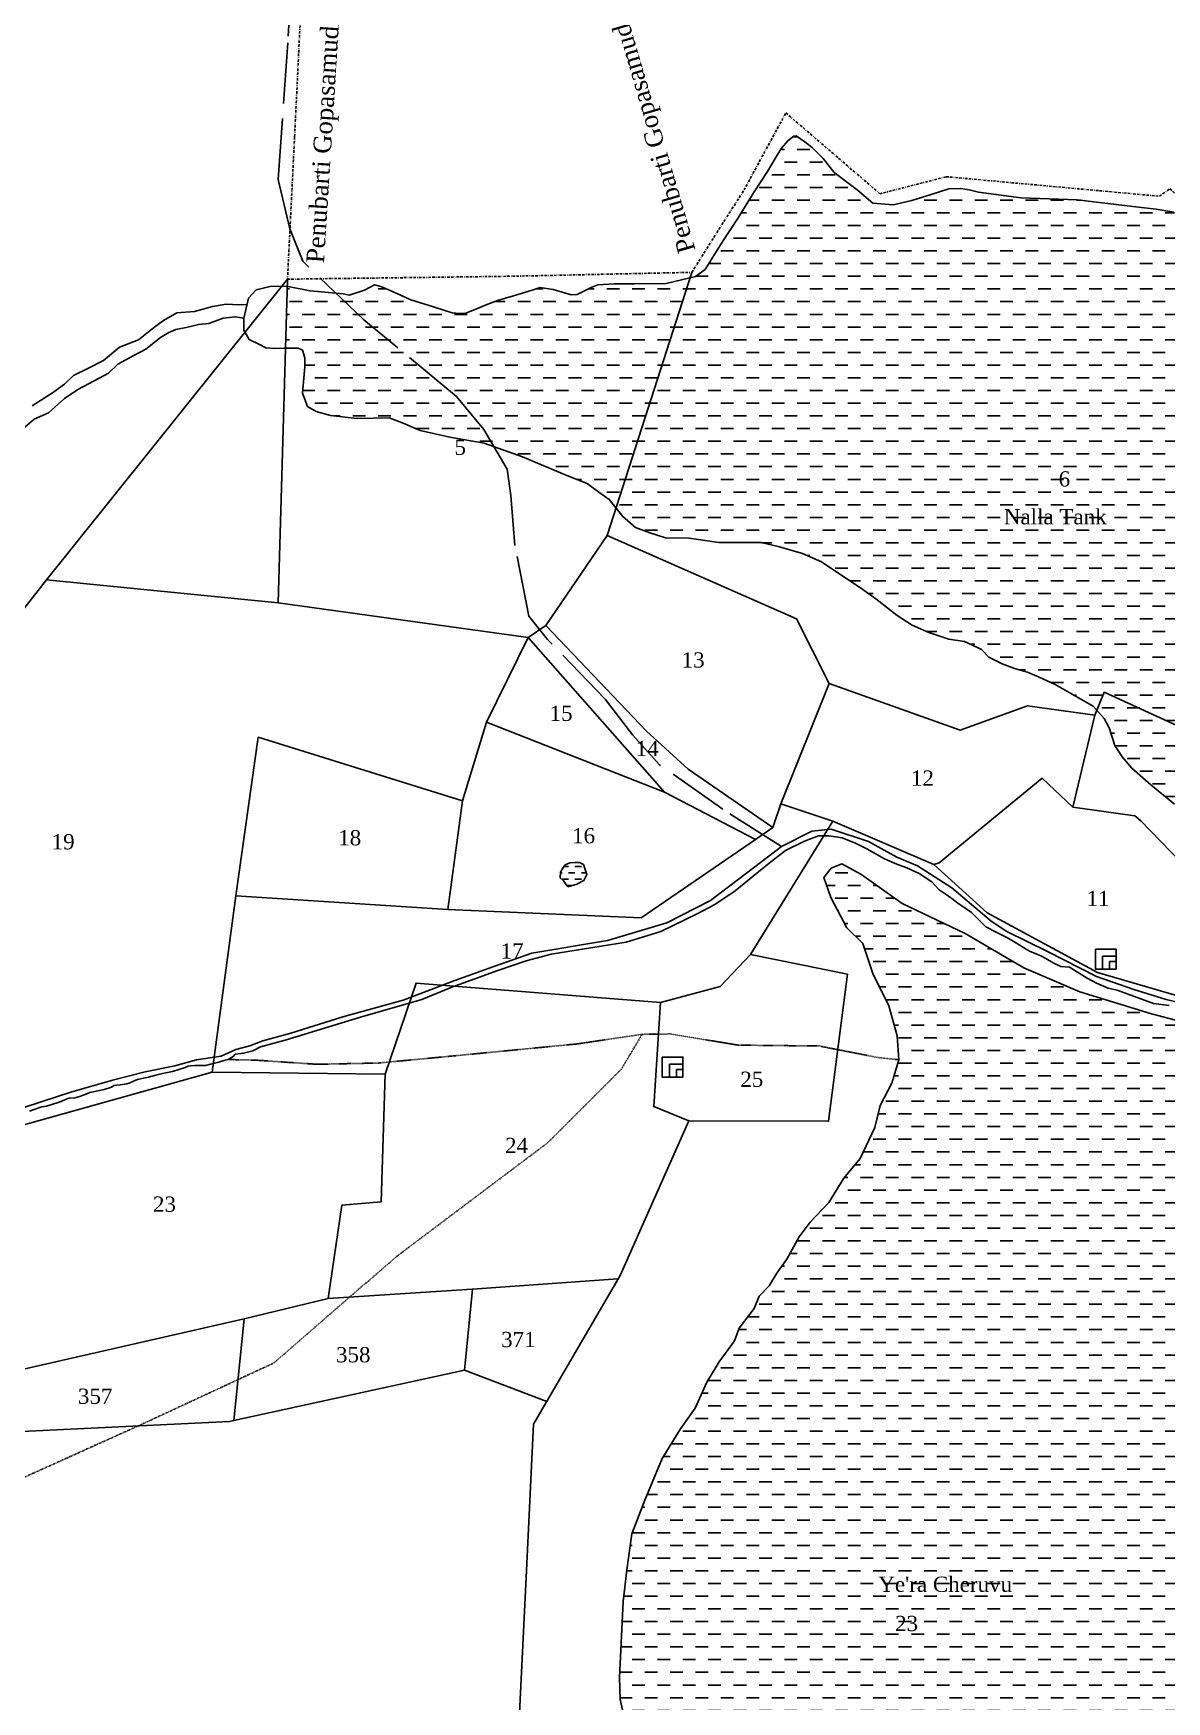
# Model space of a CAD drawing. Header units: millimetres. Extents: x -198 to 1953, y -1438 to 736.
# Drawn here: x 279.6 to 502.8, y -720.8 to -392.1 of the extents above; entities that cross this region are included whole.
import ezdxf

# ---------------------------------------------------------------- set-up
doc = ezdxf.new("R2010")
doc.units = ezdxf.units.MM
doc.header["$MEASUREMENT"] = 0
for name, pattern in [('ACAD_ISO02W100', [15, 12, -3]), ('ACAD_ISO07W100', [3, 0, -3]), ('BORDER', [1.75, 0.5, -0.25, 0.5, -0.25, 0, -0.25])]:
    doc.linetypes.add(name, pattern=pattern)
for name, color, linetype in [('CARTTRACK', 30, 'ACAD_ISO02W100'), ('NALA', 4, 'Continuous'), ('SQUAREWELL', 5, 'Continuous'), ('SURVEY_BND', 7, 'Continuous'), ('SURVEY_NO', 7, 'Continuous'), ('WATER_BODY', 4, 'Continuous')]:
    doc.layers.add(name, color=color, linetype=linetype)
for name, color, linetype, lineweight in [('FOOTPATH', 150, 'ACAD_ISO07W100', 30), ('ROAD', 1, 'Continuous', 25), ('VILL_BOUNDARY', 6, 'BORDER', 30)]:
    doc.layers.add(name, color=color, linetype=linetype, lineweight=lineweight)
doc.styles.get("Standard").update_dxf_attribs({"font": 'TIMES.TTF'})

msp = doc.modelspace()

# ---------------------------------------------------------------- hatches: boundary and pattern name
at = {"layer": 'WATER_BODY'}
h = msp.add_hatch(dxfattribs=at)
h.set_pattern_fill('DASH', color=256, scale=20, style=0)
h.paths.add_polyline_path([(575.25, -481.31), (574.92, -478.43), (573.2, -474.06), (568.43, -469.41), (562.56, -465.76), (552.78, -461.53), (543.52, -458.32), (535.93, -454.83), (530.78, -452.34), (523.89, -445.04), (513.97, -435.69), (506.46, -428.9), (504.18, -427.4), (500.75, -426.8), (496.15, -426.24), (485.18, -424.91), (474.15, -424.53), (465.75, -423.42), (463.86, -422.98), (462.26, -422.7), (459.87, -422.76), (456.38, -423.92), (452.61, -425.08), (448.9, -425.91), (444.91, -425.58), (441.86, -422.98), (437.32, -419.55), (435.16, -416.78), (433, -414.67), (431.55, -413.51), (429.84, -412.35), (429.34, -412.4), (428.17, -413.29), (426.95, -414.73), (425.85, -416.5), (424.18, -419.38), (421.52, -423.36), (418.39, -428.51), (415.27, -433.25), (411.88, -438.65), (409.97, -440.04), (408.9, -440.29), (394.34, -485.65), (395.66, -487.31), (398.19, -489.49), (400.99, -490.56), (404.11, -491.53), (408.72, -491.6), (414.61, -492.43), (422.94, -492.47), (426.55, -493.31), (431.05, -494.59), (434.83, -496.28), (439.38, -499.32), (442.26, -501.26), (445.48, -503.51), (449.68, -506.83), (452.66, -508.7), (455.95, -510.15), (459.86, -511.47), (462.94, -511.94), (464.57, -512.63), (466.33, -513.53), (467.75, -515.02), (470.39, -516.33), (472.81, -517.23), (475.41, -517.96), (477.66, -518.96), (480.82, -520.38), (485.89, -523.28), (488.31, -524.7), (489.05, -525.51), (490.5, -521.93), (518.95, -535.02), (537.76, -544.69), (541.28, -550.63), (542.82, -550.63), (544.24, -550.63), (545.97, -550.63), (548.15, -550.32), (550.27, -550.04), (553.54, -550.21), (555.07, -550.21), (557.94, -550.73), (559.88, -550.49), (562.93, -550.24), (562.45, -542.15), (562.39, -532.08), (561.62, -521.91), (562.67, -515.21), (566.34, -506.1), (570.16, -497.97), (572.99, -490.83)])
h.paths.add_polyline_path([(548.07, -529.07), (549.51, -529), (550.79, -531.52), (550.54, -533.63), (546.65, -533.21), (547.08, -531.38), (546.46, -531.35)], flags=16)
h.paths.add_polyline_path([(490.5, -521.93), (489.05, -525.51), (490.46, -527.09), (491.47, -528.92), (492.61, -532.42), (494.03, -534.67), (495.91, -536.91), (499.65, -540.2), (504.33, -544), (507.86, -546.12), (510.88, -547.36), (513.64, -547.86), (515.75, -548.55), (518.7, -548.9), (520.47, -549), (521.92, -549), (524.14, -549.04), (525.56, -548.73), (526.46, -548.55), (529.86, -548.45), (531.83, -548.45), (532.56, -548.86), (534.64, -549.49), (536.51, -549.49), (538.21, -550.14), (539.66, -550.63), (541.28, -550.63), (537.76, -544.69), (518.95, -535.02)], flags=17)
h.paths.add_polyline_path([(408.9, -440.29), (404.24, -441.4), (397.9, -441.5), (393.95, -441.5), (390.76, -441.67), (389.44, -442.19), (386.67, -443.58), (385.53, -443.68), (381.96, -442.61), (379.4, -442.19), (377.81, -442.75), (374.17, -443.82), (370.98, -444.79), (368.76, -445.62), (366.72, -446.48), (364.74, -447.25), (363.53, -447.35), (362.04, -447.21), (358.4, -446.03), (353.93, -444.65), (349.88, -442.82), (348.04, -442.02), (346.76, -441.71), (344.82, -442.75), (341.8, -443.75), (340.59, -443.44), (339.17, -443.32), (344.67, -448.6), (362.92, -463.65), (368.27, -470.21), (370.24, -473.53), (375.92, -475.55), (384.62, -479.25), (388.66, -480.83), (390.94, -482.5), (392.99, -483.95), (394.34, -485.65)])
h.paths.add_polyline_path([(344.67, -448.6), (339.17, -443.32), (334.08, -442.89), (329.78, -441.99), (329.58, -441.99), (329.23, -454.17), (331.74, -454.17), (332.57, -454.55), (333.06, -456.04), (333.06, -457.84), (332.78, -460.78), (332.61, -463.03), (333.54, -465.66), (335.27, -466.63), (338.08, -467.42), (343.38, -467.98), (349.67, -467.89), (352.44, -468.92), (355.77, -470.38), (361.63, -471.69), (368.33, -472.85), (370.24, -473.53), (368.27, -470.21), (362.92, -463.65)])
h.paths.add_polyline_path([(469.88, -489.68), (491.33, -489.68), (491.33, -485), (469.88, -485)], flags=24)
h.paths.add_polyline_path([(480.75, -482.23), (484.49, -482.23), (484.49, -477.66), (480.75, -477.66)], flags=24)
h.paths.add_polyline_path([(509.95, -546.29), (515.91, -546.29), (515.91, -541.72), (509.95, -541.72)], flags=24)
h = msp.add_hatch(dxfattribs=at)
h.set_pattern_fill('DASH', color=256, scale=40, style=0)
h.paths.add_polyline_path([(388.61, -557.81), (387.91, -555.84), (387.16, -555.45), (386.28, -555.45), (385.25, -555.51), (384.34, -555.93), (383.83, -556.57), (383.38, -557.41), (383.32, -558.47), (383.98, -559.11), (384.83, -560.25), (386.61, -559.71), (388, -559.05)])
h = msp.add_hatch(dxfattribs=at)
h.set_pattern_fill('DASH', color=256, scale=10, style=0)
h.paths.add_polyline_path([(388.61, -557.81), (387.91, -555.84), (387.16, -555.45), (386.28, -555.45), (385.25, -555.51), (384.34, -555.93), (383.83, -556.57), (383.38, -557.41), (383.32, -558.47), (383.98, -559.11), (384.83, -560.25), (386.61, -559.71), (388, -559.05)])
h = msp.add_hatch(dxfattribs=at)
h.set_pattern_fill('DASH', color=256, scale=20, style=0)
h.paths.add_polyline_path([(519.17, -634.85), (521.6, -630.67), (524.88, -627.79), (525.33, -625.13), (525.05, -614.75), (522.51, -596.45), (518.77, -591.14), (511.47, -588.37), (499.82, -585.27), (485.71, -580.96), (474.68, -576.21), (463.09, -569.43), (450.67, -563.53), (442.53, -557.77), (438.78, -555.76), (436.73, -556.61), (435.28, -558.46), (436.65, -562.39), (439.79, -568.34), (442.97, -571.42), (444.94, -577.33), (448.08, -583.68), (449.69, -589.62), (450.01, -594.32), (448.65, -598.94), (446.39, -603.36), (445.3, -607.65), (442.4, -613.8), (439.18, -617.66), (436.24, -622.45), (432.54, -626.31), (430.41, -629.24), (427.99, -633.61), (425.98, -636.38), (424.49, -638.87), (422.52, -640.88), (421.52, -643.33), (418.57, -647.18), (417.65, -649.67), (414.63, -653.85), (412.21, -657.84), (409.92, -662.98), (407.06, -667.02), (403.44, -672.86), (400.02, -681.06), (397.44, -687.75), (396.48, -694.83), (395.73, -701.08), (395.05, -715.99), (395.16, -720.34), (396.88, -727.83), (396.88, -731.46), (396.19, -745.54), (396.08, -766.8), (395.45, -772.47), (395.68, -781.37), (395.05, -794.3), (394.07, -803.43), (391.33, -818.02), (389.66, -825.74), (389.04, -829.79), (389.84, -832.65), (390.87, -834.48), (392.48, -835.34), (393.96, -836.66), (396.77, -838.43), (397.92, -838.6), (401.01, -841.52), (404.79, -843.81), (414.84, -842.68), (443.49, -836.5), (465.61, -832.84), (477.88, -830.89), (492.36, -826.96), (500.96, -822.61), (503.94, -818.15), (508.98, -806.59), (517.14, -789.92), (527.46, -765.87), (533.66, -752.86), (531.34, -726.35), (529.46, -712.85), (525.84, -697.29), (524.54, -686.38), (523.75, -676.97), (523.3, -672.9), (521.21, -663.92), (519.62, -655.9)])
h.paths.add_polyline_path([(448.54, -707.68), (454.49, -707.68), (454.49, -703.11), (448.54, -703.11)], flags=24)
h.paths.add_polyline_path([(445.2, -700), (472.54, -700), (472.54, -695.29), (445.2, -695.29)], flags=24)

# ---------------------------------------------------------------- linework, layer by layer
at = {"layer": 'CARTTRACK'}
msp.add_lwpolyline([(426.9, -552.29), (415.39, -544.99), (402.91, -536.25), (397.64, -530.4), (392.2, -523.27), (380.86, -511.53), (377.19, -506.96), (374.43, -493.03), (373.62, -483.17), (372.89, -477.98), (368.27, -470.21), (362.92, -463.65), (344.67, -448.6), (332.64, -437.05), (330.11, -430.67), (327.81, -420.92), (329.77, -392.68), (330.98, -370.81)], dxfattribs=at)
at = {"layer": 'FOOTPATH', "ltscale": 0.002}
for points in [[(-117.27, -774.42), (-107.93, -775.3), (-103.83, -774.44), (-95.36, -770.08), (-60.35, -763.15), (-28.21, -756.46), (5.9, -748.23), (43.52, -741.03), (103.45, -731.22), (127.07, -727.04), (165.59, -715.63), (214.69, -702.14), (244.24, -691.7), (301.1, -666.06), (326.97, -654.05), (351.02, -633.15), (380.89, -610.67), (395.39, -596.19), (399.45, -589.33)], [(450.01, -594.32), (445.99, -593.91), (434.35, -591.62), (418.37, -591.45), (405.03, -589.25), (399.45, -589.33), (386.67, -591.21), (361.35, -593.67), (347.5, -594.98), (335.33, -595.22), (323.37, -594.41), (317.94, -594.28)]]:
    msp.add_lwpolyline(points, dxfattribs=at)
at = {"layer": 'NALA'}
for points in [[(279.36, -465.49), (283.31, -462.95), (285.69, -461.27), (287.49, -459.57), (290.29, -458.14), (293.37, -456.62), (296.53, -453.95), (300.25, -452.49), (303.22, -450.13), (305.22, -448.74), (307.85, -447.22), (311.3, -446.94), (314.85, -445.94), (317.52, -445.51), (320.02, -445.61), (321.66, -445.58)], [(321.05, -448.26), (319.33, -447.97), (316.95, -448.24), (314.12, -449.28), (312.11, -449.52), (310.02, -450), (307.66, -450.5), (306.27, -451.04), (304.64, -452.07), (301.75, -454.36), (299.34, -455.61), (296.22, -457.29), (294.36, -459.08), (291.56, -460.61), (288.31, -462.31), (285.68, -464.08), (282.52, -466.89), (279.71, -468.13), (277.9, -469.75)]]:
    msp.add_lwpolyline(points, dxfattribs=at)
at = {"layer": 'ROAD'}
for points in [[(274.85, -604.66), (287.14, -600.67), (295.45, -598.27), (301.61, -596.72), (307.41, -595.51), (311.68, -594.34), (316.54, -593.64), (319.46, -592.33), (322.21, -591.61), (324.79, -590.6), (330.31, -589.1), (340.54, -585.85), (352.39, -582.62), (362.59, -578.7), (370.26, -575.98), (377.73, -573.31), (392.66, -570.87), (404.36, -567.33), (412.94, -562.93), (421.65, -556.36), (426.9, -552.29), (432.93, -549.33), (436.69, -548.88), (444.08, -551.36), (449.64, -554.45), (453.7, -556.15), (460.46, -560.49), (468.2, -567.05), (471.28, -569.07), (479.35, -572.98), (488.99, -577.91), (496.34, -580.51), (502.7, -582.44), (508.51, -583.81)], [(503.31, -583.65), (500.18, -583.23), (495.01, -581.36), (493.01, -580.61), (491.29, -580.23), (489, -579.23), (487.12, -578.26), (483.68, -576.11), (481.97, -575.98), (480.42, -575.21), (479, -574.37), (478.03, -573.85), (476.74, -573.34), (475.93, -572.98), (475.12, -572.56), (473.21, -571.37), (471.47, -570.3), (469.24, -569.17), (467.2, -568.14), (464.35, -565.31), (463.12, -564.44), (461.63, -563.5), (460.5, -562.56), (459.18, -561.66), (457.98, -560.85), (456.56, -559.3), (454.07, -557.66), (451.58, -556.53), (449.64, -555.79), (447.22, -554.78), (443.71, -552.79), (441.61, -551.72), (438.86, -550.6), (436.24, -550.24), (434.21, -550.24), (431.46, -551.24), (427.74, -553.08), (424.51, -555.63), (422.08, -557.59), (417.81, -561.04), (413.81, -563.78), (410.32, -565.56), (403.16, -569.06), (396.31, -571.2), (388.13, -572.49), (381.57, -573.52), (376.61, -574.82), (371.05, -576.76), (362, -580.02), (356.07, -582.45), (343.98, -585.93), (329.19, -590.47), (324.34, -591.8), (322.82, -592.57), (320.98, -593.06), (319.33, -593.25), (318.91, -593.67), (317.94, -594.28), (317.36, -594.44), (316.32, -594.77), (314.48, -595.19), (313.48, -595.44), (312.7, -595.44), (311.38, -595.44), (310.51, -595.54), (310.09, -595.61), (309.47, -595.83), (306.95, -596.62), (305.01, -597.04), (303.68, -597.39), (302.26, -597.78), (300.94, -598.04), (300.06, -598.23), (299.29, -598.52), (298.45, -598.91), (297.96, -599.1), (296.64, -599.27), (295.41, -599.43), (294.96, -599.72), (293.5, -600.17), (290.72, -600.81), (289.75, -601.2), (288.69, -601.59), (287.75, -601.85), (286.59, -601.88), (285.91, -602.14), (284.97, -602.56), (284.45, -602.72), (283.19, -603.17), (282.16, -603.46), (281.22, -603.62), (280.67, -603.82), (278.78, -604.48)]]:
    msp.add_lwpolyline(points, dxfattribs=at)
at = {"layer": 'SQUAREWELL'}
for points in [[(488.76, -572.53), (492.82, -572.53), (492.82, -576.48), (488.76, -576.48)], [(490.18, -573.9), (492.82, -573.9), (492.82, -576.48), (490.18, -576.48)], [(491.56, -574.95), (492.82, -574.95), (492.82, -576.48), (491.56, -576.48)], [(403.44, -593.81), (407.5, -593.81), (407.5, -597.76), (403.44, -597.76)], [(404.86, -595.18), (407.5, -595.18), (407.5, -597.76), (404.86, -597.76)], [(406.24, -596.22), (407.5, -596.22), (407.5, -597.76), (406.24, -597.76)]]:
    msp.add_lwpolyline(points, close=True, dxfattribs=at)
at = {"layer": 'SURVEY_BND'}
for points in [[(392.61, -491.05), (409.24, -439.22)], [(327.79, -504.33), (282.17, -499.78), (329.62, -440.57)], [(377.06, -511.17), (327.79, -504.33), (329.62, -440.57)], [(436.31, -520.19), (429.91, -507.45), (392.61, -491.05), (380.48, -508.81), (400.36, -529.62), (408.57, -537.12), (425.21, -548.57), (426.82, -543.92)], [(282.17, -499.78), (220.55, -578.51), (215.47, -606.82), (221.01, -608.51), (266.61, -610.26), (314.78, -596.8), (319.47, -562.04)], [(425.21, -548.57), (421.79, -550.97), (403.87, -541.65), (377.06, -511.17), (380.48, -508.81)], [(377.06, -511.17), (368.85, -527.85), (403.87, -541.65)], [(437.06, -547.36), (426.82, -543.92), (436.31, -520.19), (462.13, -529.4), (475.37, -524.6), (488.66, -526.46)], [(542.88, -553.31), (537.76, -544.69), (518.95, -535.02), (490.5, -521.93), (488.66, -526.46), (484.34, -544.57), (496.52, -546.29), (497.73, -547.26), (507.51, -557.41), (518.5, -560.51)], [(421.79, -550.97), (399.27, -566.38), (361.23, -564.71), (364.12, -543.3), (368.85, -527.85)], [(364.12, -543.3), (323.88, -530.81), (319.47, -562.04), (361.23, -564.71)], [(484.34, -544.57), (478.28, -538.89), (457.96, -555.55), (456.96, -555.84)], [(381.03, -851.91), (378.44, -826.07), (371.95, -790.99), (374.73, -735.09), (376.68, -694.93), (378.08, -666.14), (395.13, -636.8), (408.67, -606.35), (436.19, -606.44), (439.92, -577.48), (420.83, -573.6), (437.06, -547.36), (456.96, -555.84), (467.41, -565.36), (489.19, -577.12), (515.75, -584.88), (528.59, -587.53)], [(314.78, -596.8), (348.89, -597.19), (354.96, -579.23), (403.1, -583.07), (414.86, -579.91), (420.83, -573.6)], [(403.1, -583.07), (401.77, -603.56), (408.67, -606.35)], [(348.89, -597.19), (348.06, -622.32), (340.36, -622.95), (337.61, -641.35), (366.97, -639.47), (394.72, -637.51)], [(366.04, -639.53), (364.49, -655.47), (380.68, -661.67)], [(364.49, -655.47), (319.04, -665.38), (321.09, -645.38), (337.61, -641.35)], [(321.09, -645.38), (265.49, -658.01), (265.02, -668.13), (318.18, -665.62), (319.04, -665.38)]]:
    msp.add_lwpolyline(points, dxfattribs=at)
at = {"layer": 'VILL_BOUNDARY'}
msp.add_lwpolyline([(333.03, -371.37), (331.02, -412.58), (329.62, -440.57), (373.96, -439.99), (409.24, -439.22), (419.54, -422.99), (427.79, -407.82), (446.3, -423.73), (459.36, -420.38), (501.39, -424.23), (503.41, -422.76), (529.78, -446.65), (542.71, -452.32), (547.57, -440.35), (539.4, -422.61), (520.09, -414.16), (519.95, -387.74)], dxfattribs=at)
at = {"layer": 'WATER_BODY'}
for points in [[(504.33, -544), (499.65, -540.2), (495.91, -536.91), (494.03, -534.67), (492.61, -532.42), (491.47, -528.92), (490.46, -527.09), (488.31, -524.7), (485.89, -523.28), (480.82, -520.38), (477.66, -518.96), (475.41, -517.96), (472.81, -517.23), (470.39, -516.33), (467.75, -515.02), (466.33, -513.53), (464.57, -512.63), (462.94, -511.94), (459.86, -511.47), (455.95, -510.15), (452.66, -508.7), (449.68, -506.83), (445.48, -503.51), (442.26, -501.26), (439.38, -499.32), (434.83, -496.28), (431.05, -494.59), (426.55, -493.31), (422.94, -492.47), (414.61, -492.43), (408.72, -491.6), (404.11, -491.53), (400.99, -490.56), (398.19, -489.49), (395.66, -487.31), (392.99, -483.95), (390.94, -482.5), (388.66, -480.83), (384.62, -479.25), (375.92, -475.55), (368.33, -472.85), (361.63, -471.69), (355.77, -470.38), (352.44, -468.92), (349.67, -467.89), (343.38, -467.98), (338.08, -467.42), (335.27, -466.63), (333.54, -465.66), (332.61, -463.03), (332.78, -460.78), (333.06, -457.84), (333.06, -456.04), (332.57, -454.55), (331.74, -454.17), (328.97, -454.17), (327.16, -454.2), (325.33, -454.1), (324.12, -453.44), (322.06, -452.48), (321.05, -450.64), (321.05, -448.26), (321.95, -444.31), (323.48, -442.68), (326.46, -441.96), (329.78, -441.99), (334.08, -442.89), (340.59, -443.44), (341.8, -443.75), (344.82, -442.75), (346.76, -441.71), (348.04, -442.02), (349.88, -442.82), (353.93, -444.65), (358.4, -446.03), (362.04, -447.21), (363.53, -447.35), (364.74, -447.25), (366.72, -446.48), (368.76, -445.62), (370.98, -444.79), (374.17, -443.82), (377.81, -442.75), (379.4, -442.19), (381.96, -442.61), (385.53, -443.68), (386.67, -443.58), (389.44, -442.19), (390.76, -441.67), (393.95, -441.5), (397.9, -441.5), (404.24, -441.4), (409.97, -440.04), (411.88, -438.65), (415.27, -433.25), (418.39, -428.51), (421.52, -423.36), (424.18, -419.38), (425.85, -416.5), (426.95, -414.73), (428.17, -413.29), (429.34, -412.4), (429.84, -412.35), (431.55, -413.51), (433, -414.67), (435.16, -416.78), (437.32, -419.55), (441.86, -422.98), (444.91, -425.58), (448.9, -425.91), (452.61, -425.08), (456.38, -423.92), (459.87, -422.76), (462.26, -422.7), (463.86, -422.98), (465.75, -423.42), (474.15, -424.53), (485.18, -424.91), (496.15, -426.24), (500.75, -426.8), (504.18, -427.4)], [(384.83, -560.25), (386.61, -559.71), (388, -559.05), (388.61, -557.81), (387.91, -555.84), (387.16, -555.45), (386.28, -555.45), (385.25, -555.51), (384.34, -555.93), (383.83, -556.57), (383.38, -557.41), (383.32, -558.47), (383.98, -559.11), (384.83, -560.25)], [(511.47, -588.37), (499.82, -585.27), (485.71, -580.96), (474.68, -576.21), (463.09, -569.43), (450.67, -563.53), (442.53, -557.77), (438.78, -555.76), (436.73, -556.61), (435.28, -558.46), (436.65, -562.39), (439.79, -568.34), (442.97, -571.42), (444.94, -577.33), (448.08, -583.68), (449.69, -589.62), (450.01, -594.32), (448.65, -598.94), (446.39, -603.36), (445.3, -607.65), (442.4, -613.8), (439.18, -617.66), (436.24, -622.45), (432.54, -626.31), (430.41, -629.24), (427.99, -633.61), (425.98, -636.38), (424.49, -638.87), (422.52, -640.88), (421.52, -643.33), (418.57, -647.18), (417.65, -649.67), (414.63, -653.85), (412.21, -657.84), (409.92, -662.98), (407.06, -667.02), (403.44, -672.86), (400.02, -681.06), (397.44, -687.75), (396.48, -694.83), (395.73, -701.08), (395.05, -715.99), (395.16, -720.34), (396.88, -727.83)]]:
    msp.add_lwpolyline(points, dxfattribs=at)

# ---------------------------------------------------------------- texts
at = {"layer": 'SURVEY_NO'}
for rotation, p in [(86.4123, (336.8, -437.5)), (106.2466, (410.02, -434.82))]:
    msp.add_text('Penubarti Gopasamudram', height=3.5, rotation=rotation, dxfattribs=at).set_placement(p)
for s, p in [('5', (362.51, -475.18)), ('6', (481.51, -481.41)), ('Nalla Tank', (470.72, -488.86)), ('13', (407.26, -517.07)), ('15', (381.25, -527.58)), ('14', (398.21, -534.51)), ('12', (452.41, -540.35)), ('16', (385.68, -551.69)), ('19', (283.17, -552.88)), ('18', (339.61, -552.09)), ('11', (487, -564.06)), ('17', (371.59, -574.4)), ('25', (418.81, -599.67)), ('24', (372.47, -612.71)), ('23', (303.13, -624.27)), ('371', (371.7, -650.94)), ('358', (339.18, -653.93)), ('357', (288.35, -662.11)), ("Ye'ra Cheruvu", (445.99, -699.15)), ('23', (449.3, -706.87))]:
    msp.add_text(s, height=3, dxfattribs=at).set_placement(p)

doc.saveas('drawing.dxf')
